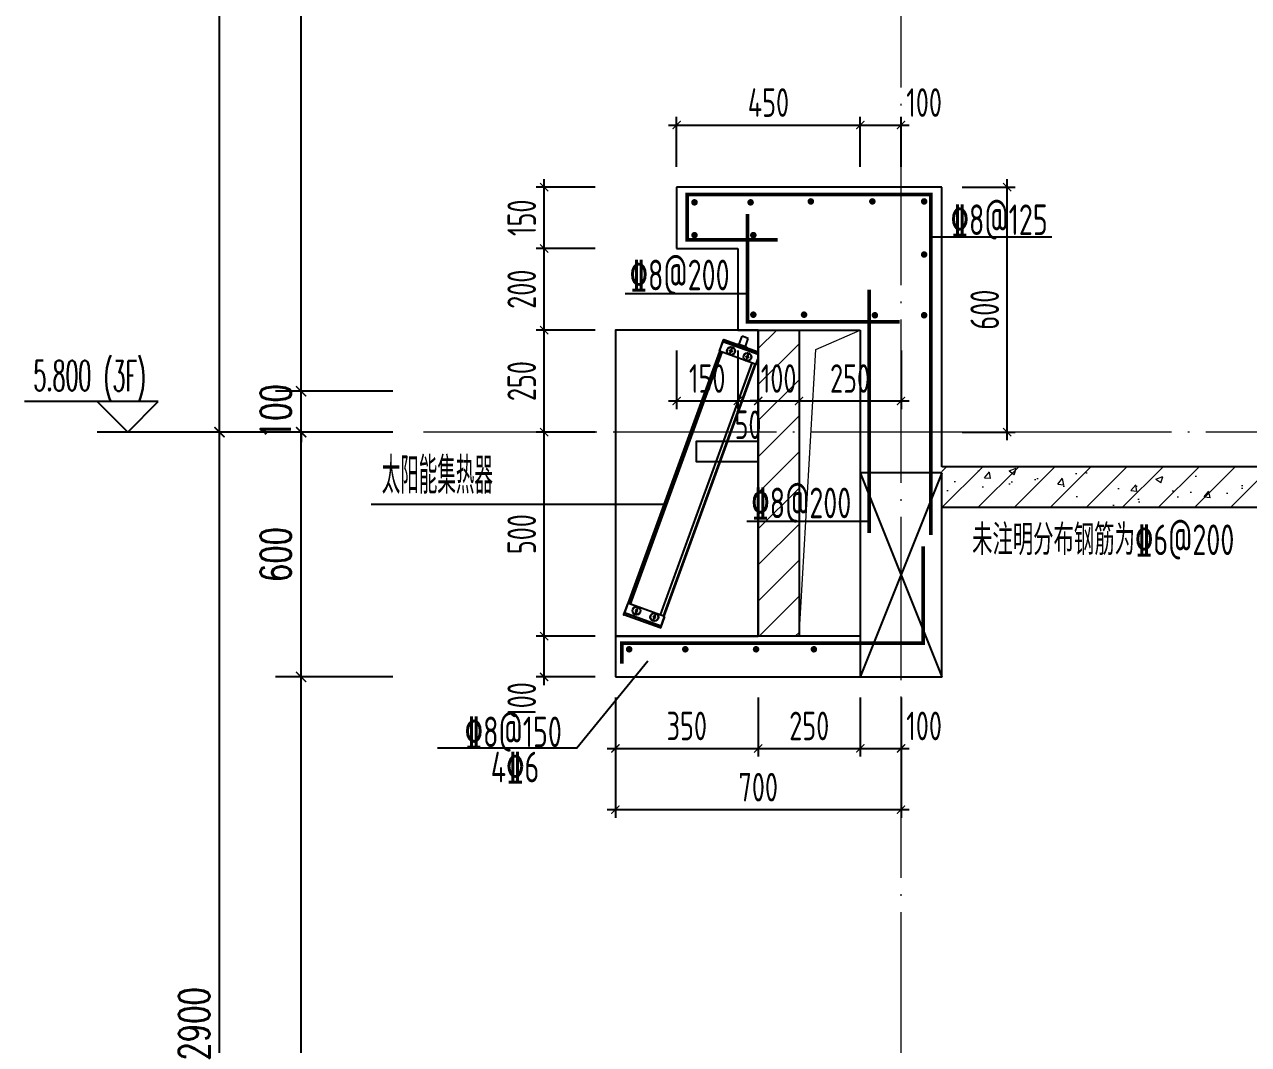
# Model space of a CAD drawing. Extents: x -668857 to 143095, y -247466 to 228182.
# Drawn here: x 22132 to 25131, y 156883 to 159382 of the extents above; entities that cross this region are included whole.
import ezdxf
from ezdxf.xclip import XClip

# ---------------------------------------------------------------- set-up
doc = ezdxf.new("R2010")
doc.units = 0
doc.header["$LTSCALE"] = 1000
doc.header["$XCLIPFRAME"] = 2
doc.linetypes.add('DOTE', pattern=[2.42, 2, -0.2, 0.02, -0.2])
doc.layers.get('0').update_dxf_attribs({"linetype": 'CONTINUOUS'})
doc.layers.get('DEFPOINTS').update_dxf_attribs({"linetype": 'CONTINUOUS'})
for name, color, linetype in [('DIM', 2, 'CONTINUOUS'), ('DIM_ELEV', 3, 'CONTINUOUS'), ('DIM_IDEN', 67, 'CONTINUOUS'), ('PUB_DIM', 3, 'CONTINUOUS'), ('PUB_TEXT', 2, 'CONTINUOUS'), ('REIN', 6, 'CONTINUOUS'), ('S-大样-砼线', 7, 'CONTINUOUS'), ('S-引出线', 40, 'CONTINUOUS'), ('TEXT', 2, 'CONTINUOUS'), ('WALL', 5, 'CONTINUOUS'), ('实线层', 7, 'CONTINUOUS'), ('立面-看线', 251, 'CONTINUOUS')]:
    doc.layers.add(name, color=color, linetype=linetype)
for name, color, linetype, lineweight in [('DOTE', 19, 'DOTE', 9), ('PUB_HATCH', 8, 'CONTINUOUS', 9), ('立面-洞口示意', 152, 'CONTINUOUS', 13)]:
    doc.layers.add(name, color=color, linetype=linetype, lineweight=lineweight)
doc.styles.add('_TCH_DIM', font='SIMPLEX.shx', dxfattribs={"width": 0.7, "bigfont": 'GBCBIG.shx'})
doc.styles.add('_TCH_DIM_T3', font='SIMPLEX', dxfattribs={"width": 0.705882, "bigfont": 'GBCBIG'})
doc.styles.add('DIM_FONT_T3', font='SIMPLEX', dxfattribs={"width": 0.705882, "bigfont": 'GBCBIG'})
doc.styles.add('TSSD_DIMENSION', font='Tssdeng.shx', dxfattribs={"width": 0.7, "bigfont": 'tssdchn.shx'})
doc.styles.add('TSSD_REIN', font='tssdeng.shx', dxfattribs={"width": 0.7, "height": 300, "bigfont": 'tssdchn.shx'})
doc.dimstyles.new('_TCH_ARCH&&25', dxfattribs={"dimtxt": 74.375, "dimasz": 25, "dimexe": 62.5, "dimexo": 75, "dimgap": 25, "dimtad": 1, "dimdec": 0, "dimzin": 0, "dimdsep": 46, "dimtxsty": '_TCH_DIM_T3', "dimblk": 'ARCHTICK', "dimcen": 0.09, "dimclrt": 7, "dimazin": 0, "dimtfac": 1, "dimtdec": 0, "dimtix": 1, "dimtmove": 2, "dimatfit": 3, "dimldrblk": 'ARCHTICK', "dimfxl": 0, "dimtolj": 1, "dimtzin": 0, "dimarcsym": 0})
doc.dimstyles.new('TSSD_20_20', dxfattribs={"dimtxt": 60, "dimasz": 20, "dimexe": 20, "dimexo": 50, "dimgap": 20, "dimtad": 1, "dimdec": 0, "dimzin": 0, "dimdsep": 46, "dimtxsty": 'TSSD_DIMENSION', "dimblk": 'ARCHTICK', "dimblk1": 'ARCHTICK', "dimblk2": 'ARCHTICK', "dimcen": 0, "dimdle": 20, "dimclrt": 7, "dimadec": 0, "dimazin": 0, "dimtfac": 1, "dimtdec": 0, "dimtix": 1, "dimtmove": 2, "dimatfit": 3, "dimfxl": 0, "dimtolj": 1, "dimtzin": 0, "dimarcsym": 0})

# ---------------------------------------------------------------- blocks, each defined once
blk = doc.blocks.new('A$C01192DFB')
at = {"layer": '实线层', "color": 5}
for p, q in [((-245.2, 221), (-235.1, 248.7)), ((-244.8, 220.8), (-234.5, 249)), ((-146.5, 211.5), (-236.8, 244.3)), ((-146.9, 212), (-236.2, 244.4)), ((-235.1, 248.7), (-234.7, 248.5)), ((-145.3, 216.4), (-234.6, 248.9)), ((-145.2, 216.5), (-234.5, 249)), ((-196.4, 238.3), (-189.3, 257.6)), ((-174.3, 252.1), (-189.3, 257.6)), ((-181.3, 232.8), (-174.3, 252.1)), ((-468.5, -396.9), (-243.8, 220.5)), ((-243.5, 220.4), (-468.2, -397)), ((-467.7, -397.2), (-243, 220.2)), ((-240, 219.1), (-464.7, -398.3)), ((-239.5, 218.9), (-464.2, -398.5)), ((-155, 188.2), (-245.2, 221)), ((-219.7, 220.8), (-218.7, 223.5)), ((-217.8, 218.6), (-219.7, 220.8)), ((-219.4, 214.4), (-214.3, 228.2)), ((-218.7, 223.5), (-215.9, 224)), ((-215, 219.1), (-217.8, 218.6)), ((-215.9, 224), (-214, 221.8)), ((-214, 221.8), (-215, 219.1)), ((-196.4, 238.3), (-203, 237.5)), ((-176.7, 228), (-203, 237.5)), ((-196.4, 238.3), (-181.3, 232.8)), ((-181.3, 232.8), (-176.7, 228)), ((-179, 199.7), (-174, 213.5)), ((-155.5, 188.3), (-145.2, 216.5)), ((-155, 188.2), (-144.9, 215.9)), ((-144.9, 215.9), (-145.4, 216)), ((-166, 192.2), (-390.7, -425.2)), ((-165.7, 192), (-390.4, -425.3)), ((-381.9, -428.4), (-157.2, 189)), ((-156.8, 188.8), (-381.5, -428.6)), ((-381.1, -428.7), (-156.4, 188.7)), ((-179.3, 206.1), (-178.4, 208.8)), ((-177.5, 203.9), (-179.3, 206.1)), ((-178.4, 208.8), (-175.5, 209.3)), ((-174.6, 204.4), (-177.5, 203.9)), ((-175.5, 209.3), (-173.7, 207.1)), ((-173.7, 207.1), (-174.6, 204.4)), ((-469.9, -396.4), (-480, -424.1)), ((-469.5, -396.6), (-479.7, -424.8)), ((-388.2, -452.5), (-478.4, -419.7)), ((-379.7, -429.2), (-469.9, -396.4)), ((-379.7, -429.2), (-468, -397.1)), ((-450.2, -412.7), (-451.2, -415.4)), ((-451.2, -415.4), (-449.4, -417.6)), ((-445.9, -408), (-450.9, -421.8)), ((-447.4, -412.2), (-450.2, -412.7)), ((-449.4, -417.6), (-446.5, -417.1)), ((-445.5, -414.4), (-447.4, -412.2)), ((-446.5, -417.1), (-445.5, -414.4)), ((-480, -424.1), (-479.6, -424.3)), ((-390.4, -457.1), (-479.7, -424.6)), ((-390.5, -457.2), (-479.7, -424.8)), ((-388.8, -452.7), (-478.1, -420.2)), ((-406.6, -428.6), (-407.6, -431.3)), ((-407.6, -431.3), (-405.7, -433.5)), ((-402.2, -423.9), (-407.2, -437.7)), ((-403.7, -428.1), (-406.6, -428.6)), ((-405.7, -433.5), (-402.9, -433)), ((-401.9, -430.3), (-403.7, -428.1)), ((-402.9, -433), (-401.9, -430.3)), ((-380.2, -429.1), (-390.5, -457.2)), ((-379.7, -429.2), (-389.8, -456.9)), ((-389.8, -456.9), (-390.3, -456.8))]:
    blk.add_line(p, q, dxfattribs=at)
for points in [[(-236.8, 244.3), (-236.7, 244.4), (-236.5, 244.5), (-236.4, 244.5), (-236.2, 244.4)], [(-146.5, 211.5), (-146.5, 211.6), (-146.6, 211.7), (-146.7, 211.9), (-146.9, 212)], [(-478.4, -419.7), (-478.4, -419.8), (-478.4, -420), (-478.2, -420.1), (-478.1, -420.2)], [(-388.2, -452.5), (-388.3, -452.6), (-388.4, -452.7), (-388.6, -452.7), (-388.8, -452.7)]]:
    blk.add_lwpolyline(points, dxfattribs=at)
blk.add_lwpolyline([(0, 0), (-302.4, 0), (-302.4, -49.7), (0, -49.7)], close=True, dxfattribs=at)
for centre, radius in [((-216.8, 221.3), 10), ((-216.8, 221.3), 9.5), ((-176.5, 206.6), 10), ((-176.5, 206.6), 9.5), ((-448.4, -414.9), 10), ((-448.4, -414.9), 9.5), ((-404.7, -430.8), 10), ((-404.7, -430.8), 9.5)]:
    blk.add_circle(centre, radius, dxfattribs=at)
for centre, start, end in [((-234.7, 248.5), 70, 160), ((-145.4, 216), 340, 70), ((-479.6, -424.3), 160, 250), ((-390.3, -456.8), 250, 340)]:
    blk.add_arc(centre, 0.5, start, end, dxfattribs=at)
blk = doc.blocks.new('_ArchTick')
at = {"color": 0, "linetype": 'ByBlock', "const_width": 0.15}
blk.add_lwpolyline([(-0.5, -0.5), (0.5, 0.5)], dxfattribs=at)
blk = doc.blocks.new('*D2893')
at = {"layer": 'DEFPOINTS', "color": 0}
for p in [(24179.8, 159135.6), (23729.8, 158983.3), (24179.8, 158983.3)]:
    blk.add_point(p, dxfattribs=at)
at = {"layer": 'DIM', "color": 0, "lineweight": -2}
for p, q in [((23709.8, 159135.6), (24199.8, 159135.6)), ((23729.8, 159033.3), (23729.8, 159155.6)), ((24179.8, 159033.3), (24179.8, 159155.6))]:
    blk.add_line(p, q, dxfattribs=at)
at = {"layer": 'DIM', "color": 0, "lineweight": -2, "xscale": 20, "yscale": 20, "zscale": 20, "rotation": 180}
blk.add_blockref('_ArchTick', (23729.8, 159135.6), dxfattribs=at)
at = {"layer": 'DIM', "color": 0, "lineweight": -2, "xscale": 20, "yscale": 20, "zscale": 20}
blk.add_blockref('_ArchTick', (24179.8, 159135.6), dxfattribs=at)
at = {"layer": 'DIM', "color": 7, "insert": (23954.8, 159190.6), "char_height": 70, "attachment_point": 5, "style": 'TSSD_DIMENSION'}
blk.add_mtext('\\A1;450', dxfattribs=at)
blk = doc.blocks.new('*D2894')
at = {"layer": 'DEFPOINTS', "color": 0}
for p in [(24279.8, 159135.6), (24179.8, 158983.3), (24279.8, 158983.3)]:
    blk.add_point(p, dxfattribs=at)
at = {"layer": 'DIM', "color": 0, "lineweight": -2}
for p, q in [((24159.8, 159135.6), (24299.8, 159135.6)), ((24179.8, 159033.3), (24179.8, 159155.6)), ((24279.8, 159033.3), (24279.8, 159155.6))]:
    blk.add_line(p, q, dxfattribs=at)
at = {"layer": 'DIM', "color": 0, "lineweight": -2, "xscale": 20, "yscale": 20, "zscale": 20, "rotation": 180}
blk.add_blockref('_ArchTick', (24179.8, 159135.6), dxfattribs=at)
at = {"layer": 'DIM', "color": 0, "lineweight": -2, "xscale": 20, "yscale": 20, "zscale": 20}
blk.add_blockref('_ArchTick', (24279.8, 159135.6), dxfattribs=at)
at = {"layer": 'DIM', "color": 7, "insert": (24336.3, 159190.6), "char_height": 70, "attachment_point": 5, "style": 'TSSD_DIMENSION'}
blk.add_mtext('\\A1;100', dxfattribs=at)
blk = doc.blocks.new('*D2895')
at = {"layer": 'DEFPOINTS', "color": 0}
for p in [(23729.8, 158633.2), (23879.8, 158633.2), (23879.8, 158459.5)]:
    blk.add_point(p, dxfattribs=at)
at = {"layer": 'DIM', "color": 0, "lineweight": -2}
for p, q in [((23729.8, 158583.2), (23729.8, 158439.5)), ((23879.8, 158583.2), (23879.8, 158439.5)), ((23709.8, 158459.5), (23899.8, 158459.5))]:
    blk.add_line(p, q, dxfattribs=at)
at = {"layer": 'DIM', "color": 0, "lineweight": -2, "xscale": 20, "yscale": 20, "zscale": 20, "rotation": 180}
blk.add_blockref('_ArchTick', (23729.8, 158459.5), dxfattribs=at)
at = {"layer": 'DIM', "color": 0, "lineweight": -2, "xscale": 20, "yscale": 20, "zscale": 20}
blk.add_blockref('_ArchTick', (23879.8, 158459.5), dxfattribs=at)
at = {"layer": 'DIM', "color": 7, "insert": (23804.8, 158514.5), "char_height": 70, "attachment_point": 5, "style": 'TSSD_DIMENSION'}
blk.add_mtext('\\A1;150', dxfattribs=at)
blk = doc.blocks.new('*D2896')
at = {"layer": 'DEFPOINTS', "color": 0}
for p in [(23879.8, 158633.2), (23929.8, 158633.2), (23929.8, 158459.5)]:
    blk.add_point(p, dxfattribs=at)
at = {"layer": 'DIM', "color": 0, "lineweight": -2}
for p, q in [((23879.8, 158583.2), (23879.8, 158439.5)), ((23929.8, 158583.2), (23929.8, 158439.5)), ((23859.8, 158459.5), (23949.8, 158459.5))]:
    blk.add_line(p, q, dxfattribs=at)
at = {"layer": 'DIM', "color": 0, "lineweight": -2, "xscale": 20, "yscale": 20, "zscale": 20, "rotation": 180}
blk.add_blockref('_ArchTick', (23879.8, 158459.5), dxfattribs=at)
at = {"layer": 'DIM', "color": 0, "lineweight": -2, "xscale": 20, "yscale": 20, "zscale": 20}
blk.add_blockref('_ArchTick', (23929.8, 158459.5), dxfattribs=at)
at = {"layer": 'DIM', "color": 7, "insert": (23904.8, 158401.2), "char_height": 70, "attachment_point": 5, "style": 'TSSD_DIMENSION'}
blk.add_mtext('\\A1;50', dxfattribs=at)
blk = doc.blocks.new('*D2897')
at = {"layer": 'DEFPOINTS', "color": 0}
for p in [(23929.8, 158633.2), (24029.8, 158633.2), (24029.8, 158459.5)]:
    blk.add_point(p, dxfattribs=at)
at = {"layer": 'DIM', "color": 0, "lineweight": -2}
for p, q in [((23929.8, 158583.2), (23929.8, 158439.5)), ((24029.8, 158583.2), (24029.8, 158439.5)), ((23929.8, 158459.5), (23909.8, 158459.5)), ((23929.8, 158459.5), (24029.8, 158459.5)), ((24029.8, 158459.5), (24049.8, 158459.5))]:
    blk.add_line(p, q, dxfattribs=at)
at = {"layer": 'DIM', "color": 0, "lineweight": -2, "xscale": 20, "yscale": 20, "zscale": 20}
blk.add_blockref('_ArchTick', (23929.8, 158459.5), dxfattribs=at)
at = {"layer": 'DIM', "color": 0, "lineweight": -2, "xscale": 20, "yscale": 20, "zscale": 20, "rotation": 180}
blk.add_blockref('_ArchTick', (24029.8, 158459.5), dxfattribs=at)
at = {"layer": 'DIM', "color": 7, "insert": (23979.8, 158514.5), "char_height": 70, "attachment_point": 5, "style": 'TSSD_DIMENSION'}
blk.add_mtext('\\A1;100', dxfattribs=at)
blk = doc.blocks.new('*D2898')
at = {"layer": 'DEFPOINTS', "color": 0}
for p in [(24029.8, 158633.2), (24279.8, 158633.2), (24279.8, 158459.5)]:
    blk.add_point(p, dxfattribs=at)
at = {"layer": 'DIM', "color": 0, "lineweight": -2}
for p, q in [((24029.8, 158583.2), (24029.8, 158439.5)), ((24279.8, 158583.2), (24279.8, 158439.5)), ((24009.8, 158459.5), (24299.8, 158459.5))]:
    blk.add_line(p, q, dxfattribs=at)
at = {"layer": 'DIM', "color": 0, "lineweight": -2, "xscale": 20, "yscale": 20, "zscale": 20, "rotation": 180}
blk.add_blockref('_ArchTick', (24029.8, 158459.5), dxfattribs=at)
at = {"layer": 'DIM', "color": 0, "lineweight": -2, "xscale": 20, "yscale": 20, "zscale": 20}
blk.add_blockref('_ArchTick', (24279.8, 158459.5), dxfattribs=at)
at = {"layer": 'DIM', "color": 7, "insert": (24154.8, 158514.5), "char_height": 70, "attachment_point": 5, "style": 'TSSD_DIMENSION'}
blk.add_mtext('\\A1;250', dxfattribs=at)
blk = doc.blocks.new('*D2911')
at = {"layer": 'DEFPOINTS', "color": 0}
for p in [(23579.8, 157783.2), (24279.9, 157783.2), (24279.9, 157458.2)]:
    blk.add_point(p, dxfattribs=at)
at = {"layer": 'DIM', "color": 0, "lineweight": -2}
for p, q in [((23579.8, 157733.2), (23579.8, 157438.2)), ((24279.9, 157733.2), (24279.9, 157438.2)), ((23559.8, 157458.2), (24299.9, 157458.2))]:
    blk.add_line(p, q, dxfattribs=at)
at = {"layer": 'DIM', "color": 0, "lineweight": -2, "xscale": 20, "yscale": 20, "zscale": 20, "rotation": 180}
blk.add_blockref('_ArchTick', (23579.8, 157458.2), dxfattribs=at)
at = {"layer": 'DIM', "color": 0, "lineweight": -2, "xscale": 20, "yscale": 20, "zscale": 20}
blk.add_blockref('_ArchTick', (24279.9, 157458.2), dxfattribs=at)
at = {"layer": 'DIM', "color": 7, "insert": (23929.8, 157513.2), "char_height": 70, "attachment_point": 5, "style": 'TSSD_DIMENSION'}
blk.add_mtext('\\A1;700', dxfattribs=at)
blk = doc.blocks.new('*D2912')
at = {"layer": 'DEFPOINTS', "color": 0}
for p in [(23579.8, 157783.2), (23929.8, 157783.2), (23929.8, 157608.2)]:
    blk.add_point(p, dxfattribs=at)
at = {"layer": 'DIM', "color": 0, "lineweight": -2}
for p, q in [((23579.8, 157733.2), (23579.8, 157588.2)), ((23929.8, 157733.2), (23929.8, 157588.2)), ((23559.8, 157608.2), (23949.8, 157608.2))]:
    blk.add_line(p, q, dxfattribs=at)
at = {"layer": 'DIM', "color": 0, "lineweight": -2, "xscale": 20, "yscale": 20, "zscale": 20, "rotation": 180}
blk.add_blockref('_ArchTick', (23579.8, 157608.2), dxfattribs=at)
at = {"layer": 'DIM', "color": 0, "lineweight": -2, "xscale": 20, "yscale": 20, "zscale": 20}
blk.add_blockref('_ArchTick', (23929.8, 157608.2), dxfattribs=at)
at = {"layer": 'DIM', "color": 7, "insert": (23754.8, 157663.2), "char_height": 70, "attachment_point": 5, "style": 'TSSD_DIMENSION'}
blk.add_mtext('\\A1;350', dxfattribs=at)
blk = doc.blocks.new('*D2913')
at = {"layer": 'DEFPOINTS', "color": 0}
for p in [(23929.8, 157783.2), (24179.9, 157783.2), (24179.9, 157608.2)]:
    blk.add_point(p, dxfattribs=at)
at = {"layer": 'DIM', "color": 0, "lineweight": -2}
for p, q in [((23929.8, 157733.2), (23929.8, 157588.2)), ((24179.9, 157733.2), (24179.9, 157588.2)), ((23909.8, 157608.2), (24199.9, 157608.2))]:
    blk.add_line(p, q, dxfattribs=at)
at = {"layer": 'DIM', "color": 0, "lineweight": -2, "xscale": 20, "yscale": 20, "zscale": 20, "rotation": 180}
blk.add_blockref('_ArchTick', (23929.8, 157608.2), dxfattribs=at)
at = {"layer": 'DIM', "color": 0, "lineweight": -2, "xscale": 20, "yscale": 20, "zscale": 20}
blk.add_blockref('_ArchTick', (24179.9, 157608.2), dxfattribs=at)
at = {"layer": 'DIM', "color": 7, "insert": (24054.8, 157663.2), "char_height": 70, "attachment_point": 5, "style": 'TSSD_DIMENSION'}
blk.add_mtext('\\A1;250', dxfattribs=at)
blk = doc.blocks.new('*D2914')
at = {"layer": 'DEFPOINTS', "color": 0}
for p in [(24179.9, 157783.2), (24279.9, 157783.2), (24279.9, 157608.2)]:
    blk.add_point(p, dxfattribs=at)
at = {"layer": 'DIM', "color": 0, "lineweight": -2}
for p, q in [((24179.9, 157733.2), (24179.9, 157588.2)), ((24279.9, 157733.2), (24279.9, 157588.2)), ((24159.9, 157608.2), (24299.9, 157608.2))]:
    blk.add_line(p, q, dxfattribs=at)
at = {"layer": 'DIM', "color": 0, "lineweight": -2, "xscale": 20, "yscale": 20, "zscale": 20, "rotation": 180}
blk.add_blockref('_ArchTick', (24179.9, 157608.2), dxfattribs=at)
at = {"layer": 'DIM', "color": 0, "lineweight": -2, "xscale": 20, "yscale": 20, "zscale": 20}
blk.add_blockref('_ArchTick', (24279.9, 157608.2), dxfattribs=at)
at = {"layer": 'DIM', "color": 7, "insert": (24336.3, 157663.2), "char_height": 70, "attachment_point": 5, "style": 'TSSD_DIMENSION'}
blk.add_mtext('\\A1;100', dxfattribs=at)
blk = doc.blocks.new('*D2917')
at = {"layer": 'DEFPOINTS', "color": 0}
for p in [(24379.8, 158983.3), (24539.8, 158983.3), (24379.8, 158383.2)]:
    blk.add_point(p, dxfattribs=at)
at = {"layer": 'DIM', "color": 0, "lineweight": -2}
for p, q in [((24539.8, 158363.2), (24539.8, 159003.3)), ((24429.8, 158983.3), (24559.8, 158983.3)), ((24429.8, 158383.2), (24559.8, 158383.2))]:
    blk.add_line(p, q, dxfattribs=at)
at = {"layer": 'DIM', "color": 0, "lineweight": -2, "xscale": 20, "yscale": 20, "zscale": 20}
for p, rotation in [((24539.8, 158983.3), 90), ((24539.8, 158383.2), 270)]:
    blk.add_blockref('_ArchTick', p, dxfattribs=dict(at, rotation=rotation))
at = {"layer": 'DIM', "color": 7, "insert": (24484.8, 158683.2), "char_height": 70, "attachment_point": 5, "rotation": 90, "style": 'TSSD_DIMENSION'}
blk.add_mtext('\\A1;600', dxfattribs=at)
blk = doc.blocks.new('*D2918')
at = {"layer": 'DEFPOINTS', "color": 0}
for p in [(23405.2, 158983.3), (23579.8, 158983.3), (23579.8, 158833.3)]:
    blk.add_point(p, dxfattribs=at)
at = {"layer": 'DIM', "color": 0, "lineweight": -2}
for p, q in [((23405.2, 158813.3), (23405.2, 159003.3)), ((23529.8, 158983.3), (23385.2, 158983.3)), ((23529.8, 158833.3), (23385.2, 158833.3))]:
    blk.add_line(p, q, dxfattribs=at)
at = {"layer": 'DIM', "color": 0, "lineweight": -2, "xscale": 20, "yscale": 20, "zscale": 20}
for p, rotation in [((23405.2, 158983.3), 90), ((23405.2, 158833.3), 270)]:
    blk.add_blockref('_ArchTick', p, dxfattribs=dict(at, rotation=rotation))
at = {"layer": 'DIM', "color": 7, "insert": (23350.2, 158908.3), "char_height": 70, "attachment_point": 5, "rotation": 90, "style": 'TSSD_DIMENSION'}
blk.add_mtext('\\A1;150', dxfattribs=at)
blk = doc.blocks.new('*D2919')
at = {"layer": 'DEFPOINTS', "color": 0}
for p in [(23405.2, 158833.3), (23579.8, 158833.3), (23579.8, 158633.3)]:
    blk.add_point(p, dxfattribs=at)
at = {"layer": 'DIM', "color": 0, "lineweight": -2}
for p, q in [((23405.2, 158613.3), (23405.2, 158853.3)), ((23529.8, 158833.3), (23385.2, 158833.3)), ((23529.8, 158633.3), (23385.2, 158633.3))]:
    blk.add_line(p, q, dxfattribs=at)
at = {"layer": 'DIM', "color": 0, "lineweight": -2, "xscale": 20, "yscale": 20, "zscale": 20}
for p, rotation in [((23405.2, 158833.3), 90), ((23405.2, 158633.3), 270)]:
    blk.add_blockref('_ArchTick', p, dxfattribs=dict(at, rotation=rotation))
at = {"layer": 'DIM', "color": 7, "insert": (23350.2, 158733.3), "char_height": 70, "attachment_point": 5, "rotation": 90, "style": 'TSSD_DIMENSION'}
blk.add_mtext('\\A1;200', dxfattribs=at)
blk = doc.blocks.new('*D2920')
at = {"layer": 'DEFPOINTS', "color": 0}
for p in [(23405.2, 158633.3), (23579.8, 158633.3), (23579.8, 158383.2)]:
    blk.add_point(p, dxfattribs=at)
at = {"layer": 'DIM', "color": 0, "lineweight": -2}
for p, q in [((23529.8, 158633.3), (23385.2, 158633.3)), ((23405.2, 158363.2), (23405.2, 158653.3)), ((23529.8, 158383.2), (23385.2, 158383.2))]:
    blk.add_line(p, q, dxfattribs=at)
at = {"layer": 'DIM', "color": 0, "lineweight": -2, "xscale": 20, "yscale": 20, "zscale": 20}
for p, rotation in [((23405.2, 158633.3), 90), ((23405.2, 158383.2), 270)]:
    blk.add_blockref('_ArchTick', p, dxfattribs=dict(at, rotation=rotation))
at = {"layer": 'DIM', "color": 7, "insert": (23350.2, 158508.2), "char_height": 70, "attachment_point": 5, "rotation": 90, "style": 'TSSD_DIMENSION'}
blk.add_mtext('\\A1;250', dxfattribs=at)
blk = doc.blocks.new('*D2921')
at = {"layer": 'DEFPOINTS', "color": 0}
for p in [(23405.2, 158383.2), (23579.8, 158383.2), (23579.8, 157883.2)]:
    blk.add_point(p, dxfattribs=at)
at = {"layer": 'DIM', "color": 0, "lineweight": -2}
for p, q in [((23405.2, 157863.2), (23405.2, 158403.2)), ((23529.8, 158383.2), (23385.2, 158383.2)), ((23529.8, 157883.2), (23385.2, 157883.2))]:
    blk.add_line(p, q, dxfattribs=at)
at = {"layer": 'DIM', "color": 0, "lineweight": -2, "xscale": 20, "yscale": 20, "zscale": 20}
for p, rotation in [((23405.2, 158383.2), 90), ((23405.2, 157883.2), 270)]:
    blk.add_blockref('_ArchTick', p, dxfattribs=dict(at, rotation=rotation))
at = {"layer": 'DIM', "color": 7, "insert": (23350.2, 158133.2), "char_height": 70, "attachment_point": 5, "rotation": 90, "style": 'TSSD_DIMENSION'}
blk.add_mtext('\\A1;500', dxfattribs=at)
blk = doc.blocks.new('*D2922')
at = {"layer": 'DEFPOINTS', "color": 0}
for p in [(23405.2, 157883.2), (23579.8, 157883.2), (23579.8, 157783.2)]:
    blk.add_point(p, dxfattribs=at)
at = {"layer": 'DIM', "color": 0, "lineweight": -2}
for p, q in [((23529.8, 157883.2), (23385.2, 157883.2)), ((23405.2, 157763.2), (23405.2, 157903.2)), ((23529.8, 157783.2), (23385.2, 157783.2))]:
    blk.add_line(p, q, dxfattribs=at)
at = {"layer": 'DIM', "color": 0, "lineweight": -2, "xscale": 20, "yscale": 20, "zscale": 20}
for p, rotation in [((23405.2, 157883.2), 90), ((23405.2, 157783.2), 270)]:
    blk.add_blockref('_ArchTick', p, dxfattribs=dict(at, rotation=rotation))
at = {"layer": 'DIM', "color": 7, "insert": (23350.2, 157726.8), "char_height": 70, "attachment_point": 5, "rotation": 90, "style": 'TSSD_DIMENSION'}
blk.add_mtext('\\A1;100', dxfattribs=at)
blk = doc.blocks.new('*D2949')
at = {"layer": 'DEFPOINTS', "color": 0}
for p in [(22809.6, 157783.2), (23109.6, 157783.2), (23109.6, 155583.2)]:
    blk.add_point(p, dxfattribs=at)
at = {"layer": 'PUB_DIM', "color": 0, "lineweight": -2}
for p, q in [((23034.6, 157783.2), (22747.1, 157783.2)), ((22809.6, 155583.2), (22809.6, 157783.2)), ((23034.6, 155583.2), (22747.1, 155583.2))]:
    blk.add_line(p, q, dxfattribs=at)
at = {"layer": 'PUB_DIM', "color": 0, "lineweight": -2, "xscale": 25, "yscale": 25, "zscale": 25}
for p, rotation in [((22809.6, 157783.2), 90), ((22809.6, 155583.2), 270)]:
    blk.add_blockref('_ArchTick', p, dxfattribs=dict(at, rotation=rotation))
at = {"layer": 'PUB_DIM', "color": 7, "insert": (22747.5, 156683.2), "char_height": 74.38, "attachment_point": 5, "rotation": 90, "style": '_TCH_DIM_T3'}
blk.add_mtext('\\A1;2200', dxfattribs=at)
blk = doc.blocks.new('*D2950')
at = {"layer": 'DEFPOINTS', "color": 0}
for p in [(22809.6, 158383.2), (23109.6, 158383.2), (23109.6, 157783.2)]:
    blk.add_point(p, dxfattribs=at)
at = {"layer": 'PUB_DIM', "color": 0, "lineweight": -2}
for p, q in [((23034.6, 158383.2), (22747.1, 158383.2)), ((22809.6, 157783.2), (22809.6, 158383.2)), ((23034.6, 157783.2), (22747.1, 157783.2))]:
    blk.add_line(p, q, dxfattribs=at)
at = {"layer": 'PUB_DIM', "color": 0, "lineweight": -2, "xscale": 25, "yscale": 25, "zscale": 25}
for p, rotation in [((22809.6, 158383.2), 90), ((22809.6, 157783.2), 270)]:
    blk.add_blockref('_ArchTick', p, dxfattribs=dict(at, rotation=rotation))
at = {"layer": 'PUB_DIM', "color": 7, "insert": (22747.5, 158083.2), "char_height": 74.38, "attachment_point": 5, "rotation": 90, "style": '_TCH_DIM_T3'}
blk.add_mtext('\\A1;600', dxfattribs=at)
blk = doc.blocks.new('*D2951')
at = {"layer": 'DEFPOINTS', "color": 0}
for p in [(22809.6, 158483.2), (23109.6, 158483.2), (23109.6, 158383.2)]:
    blk.add_point(p, dxfattribs=at)
at = {"layer": 'PUB_DIM', "color": 0, "lineweight": -2}
for p, q in [((22809.6, 158483.2), (22809.6, 158508.2)), ((23034.6, 158483.2), (22747.1, 158483.2)), ((22809.6, 158383.2), (22809.6, 158483.2)), ((23034.6, 158383.2), (22747.1, 158383.2)), ((22809.6, 158383.2), (22809.6, 158358.2))]:
    blk.add_line(p, q, dxfattribs=at)
at = {"layer": 'PUB_DIM', "color": 0, "lineweight": -2, "xscale": 25, "yscale": 25, "zscale": 25}
for p, rotation in [((22809.6, 158483.2), 270), ((22809.6, 158383.2), 90)]:
    blk.add_blockref('_ArchTick', p, dxfattribs=dict(at, rotation=rotation))
at = {"layer": 'PUB_DIM', "color": 7, "insert": (22747.5, 158433.2), "char_height": 74.38, "attachment_point": 5, "rotation": 90, "style": '_TCH_DIM_T3'}
blk.add_mtext('\\A1;100', dxfattribs=at)
blk = doc.blocks.new('*D2952')
at = {"layer": 'DEFPOINTS', "color": 0}
for p in [(22809.6, 160683.2), (23109.6, 160683.2), (23109.6, 158483.2)]:
    blk.add_point(p, dxfattribs=at)
at = {"layer": 'PUB_DIM', "color": 0, "lineweight": -2}
for p, q in [((23034.6, 160683.2), (22747.1, 160683.2)), ((22809.6, 158483.2), (22809.6, 160683.2)), ((23034.6, 158483.2), (22747.1, 158483.2))]:
    blk.add_line(p, q, dxfattribs=at)
at = {"layer": 'PUB_DIM', "color": 0, "lineweight": -2, "xscale": 25, "yscale": 25, "zscale": 25}
for p, rotation in [((22809.6, 160683.2), 90), ((22809.6, 158483.2), 270)]:
    blk.add_blockref('_ArchTick', p, dxfattribs=dict(at, rotation=rotation))
at = {"layer": 'PUB_DIM', "color": 7, "insert": (22747.5, 159583.2), "char_height": 74.38, "attachment_point": 5, "rotation": 90, "style": '_TCH_DIM_T3'}
blk.add_mtext('\\A1;2200', dxfattribs=at)
blk = doc.blocks.new('*D2966')
at = {"layer": 'DEFPOINTS', "color": 0}
for p in [(22609.6, 158383.2), (23109.6, 158383.2), (23109.6, 155483.2)]:
    blk.add_point(p, dxfattribs=at)
at = {"layer": 'PUB_DIM', "color": 0, "lineweight": -2}
for p, q in [((23034.6, 158383.2), (22547.1, 158383.2)), ((22609.6, 155483.2), (22609.6, 158383.2)), ((23034.6, 155483.2), (22547.1, 155483.2))]:
    blk.add_line(p, q, dxfattribs=at)
at = {"layer": 'PUB_DIM', "color": 0, "lineweight": -2, "xscale": 25, "yscale": 25, "zscale": 25}
for p, rotation in [((22609.6, 158383.2), 90), ((22609.6, 155483.2), 270)]:
    blk.add_blockref('_ArchTick', p, dxfattribs=dict(at, rotation=rotation))
at = {"layer": 'PUB_DIM', "color": 7, "insert": (22547.5, 156933.2), "char_height": 74.38, "attachment_point": 5, "rotation": 90, "style": '_TCH_DIM_T3'}
blk.add_mtext('\\A1;2900', dxfattribs=at)
blk = doc.blocks.new('*D2967')
at = {"layer": 'DEFPOINTS', "color": 0}
for p in [(22609.6, 161283.2), (23109.6, 161283.2), (23109.6, 158383.2)]:
    blk.add_point(p, dxfattribs=at)
at = {"layer": 'PUB_DIM', "color": 0, "lineweight": -2}
for p, q in [((23034.6, 161283.2), (22547.1, 161283.2)), ((22609.6, 158383.2), (22609.6, 161283.2)), ((23034.6, 158383.2), (22547.1, 158383.2))]:
    blk.add_line(p, q, dxfattribs=at)
at = {"layer": 'PUB_DIM', "color": 0, "lineweight": -2, "xscale": 25, "yscale": 25, "zscale": 25}
for p, rotation in [((22609.6, 161283.2), 90), ((22609.6, 158383.2), 270)]:
    blk.add_blockref('_ArchTick', p, dxfattribs=dict(at, rotation=rotation))
at = {"layer": 'PUB_DIM', "color": 7, "insert": (22547.5, 159833.2), "char_height": 74.38, "attachment_point": 5, "rotation": 90, "style": '_TCH_DIM_T3'}
blk.add_mtext('\\A1;2900', dxfattribs=at)
blk = doc.blocks.new('20210809.02271152')
at = {"layer": 'REIN', "const_width": 9}
for points in [[(87988.1, 67904.5), (87766, 67904.5), (87766, 68015.8), (88363.7, 68015.8), (88363.7, 67180.8)], [(87914.3, 67967.4), (87914.3, 67703.8), (88286.6, 67703.8)], [(88212.6, 67186.4), (88212.6, 67782.3)], [(87606.1, 66865.9), (87606.1, 66916.3), (88344.3, 66916.3), (88344.3, 67153.2)]]:
    blk.add_lwpolyline(points, dxfattribs=at)
at = {"layer": 'REIN', "const_width": 8}
for points in [[(87780.2, 67996.2, 1), (87788.2, 67996.2, 1)], [(87917.7, 67996.2, 1), (87925.7, 67996.2, 1)], [(88065.3, 67998.5, 1), (88073.3, 67998.5, 1)], [(88216.1, 67998.5, 1), (88224.1, 67998.5, 1)], [(88343, 67998.5, 1), (88351, 67998.5, 1)], [(87780.2, 67915.8, 1), (87788.2, 67915.8, 1)], [(87924.4, 67915.8, 1), (87932.4, 67915.8, 1)], [(88343, 67868.4, 1), (88351, 67868.4, 1)], [(87924.4, 67721, 1), (87932.4, 67721, 1)], [(88048.7, 67721, 1), (88056.7, 67721, 1)], [(88222.3, 67719.6, 1), (88230.3, 67719.6, 1)], [(88343, 67719.6, 1), (88351, 67719.6, 1)], [(87620.1, 66901.2, 1), (87628.1, 66901.2, 1)], [(87757.7, 66901.2, 1), (87765.7, 66901.2, 1)], [(87931.1, 66901.2, 1), (87939.1, 66901.2, 1)], [(88072.8, 66901.2, 1), (88080.8, 66901.2, 1)]]:
    blk.add_lwpolyline(points, format="xyb", close=True, dxfattribs=at)
at = {"layer": 'S-引出线'}
for p, q in [((88359.7, 67912), (88659.8, 67912)), ((87614.2, 67773.1), (87914.3, 67773.1)), ((87912.5, 67214.7), (88212.6, 67214.7))]:
    blk.add_line(p, q, dxfattribs=at)
blk.add_lwpolyline([(87669.8, 66872.1), (87496.1, 66658.7), (87154.5, 66658.7)], dxfattribs=at)
at = {"layer": 'TEXT', "style": 'TSSD_REIN', "width": 0.7}
for s, p in [('%%1328@125', (88411.8, 67916.1)), ('%%1328@200', (87625.2, 67780.7)), ('%%1328@200', (87923.4, 67222.3)), ('未注明分布钢筋为%%1326@200', (88464.6, 67132)), ('%%1328@150', (87221.1, 66661.3)), ('4%%1326', (87284.9, 66575.2))]:
    blk.add_text(s, height=75, rotation=0, dxfattribs=at).set_placement(p)
blk = doc.blocks.new('20210809.03232467')
at = {"layer": 'S-大样-砼线'}
for p, q in [((87154.5, 67080.9), (87354.5, 66580.9)), ((87354.5, 67080.9), (87154.5, 66580.9))]:
    blk.add_line(p, q, dxfattribs=at)
blk.add_lwpolyline([(87354.5, 67080.9), (87154.5, 67080.9), (87154.5, 66580.9), (87354.5, 66580.9)], close=True, dxfattribs=at)

msp = doc.modelspace()

# ---------------------------------------------------------------- hatches: boundary and pattern name
at = {"layer": 'PUB_HATCH'}
h = msp.add_hatch(dxfattribs=at)
h.set_pattern_fill('普通砖', color=256, scale=25, style=0)
h.set_pattern_definition([(45, (-956095.346, 321071.136), (-44.1941915, 44.1941915), [])])
h.paths.add_polyline_path([(23929.83, 158633.26), (23929.83, 157883.26), (24029.83, 157883.26), (24029.83, 158633.26)])
h = msp.add_hatch(dxfattribs=at)
h.set_pattern_fill('钢筋混凝土', color=256, scale=25, style=0)
h.set_pattern_definition([(45, (-956095.346, 321026.26), (-44.194174, 44.194174), []), (50, (-956095.35, 321026.26), (179.315046, -15.688034), [18.75, -206.25]), (355, (-956095.35, 321026.26), (-34.687833, 188.048033), [15, -165]), (100.4514, (-956080.4, 321024.95), (144.627345, 172.359886), [15.935047, -175.285528]), (46.1842, (-956095.35, 321076.26), (266.81026, -41.379754), [28.125, -309.375]), (96.6356, (-956073.1, 321072.8), (233.665676, 243.52947), [23.90257, -262.92825]), (351.1842, (-956095.35, 321076.26), (233.66549, 243.52965), [22.5, -247.5]), (21, (-956070.35, 321063.76), (149.226763, -100.654723), [18.75, -206.25]), (326, (-956070.35, 321063.76), (60.828833, 181.28751), [15, -165]), (71.4514, (-956057.91, 321055.37), (210.055657, 80.632624), [15.935047, -175.285528]), (37.5, (-956095.346, 321026.26), (3.039964, 83.2234635), [0, -163, 0, -167.5, 0, -165.625]), (7.5, (-956095.35, 321026.26), (65.767384, 98.602928), [0, -95.5, 0, -159.25, 0, -63.125]), (327.5, (-956151.096, 321026.26), (133.455609, -5.638718), [0, -62.5, 0, -195, 0, -258.75]), (317.5, (-956176.1, 321026.26), (145.796542, 25.026246), [0, -81.25, 0, -129.5, 0, -183.75])])
h.paths.add_polyline_path([(24379.83, 158298.23), (24379.83, 158198.23), (26878.36, 158198.23), (26878.36, 158298.23)])

# ---------------------------------------------------------------- linework, layer by layer
at = {"layer": 'DIM_ELEV', "color": 1}
for p, q in [((22459.64, 158458.23), (22131.64, 158458.23)), ((22384.64, 158383.23), (22309.64, 158458.23)), ((22384.64, 158383.23), (22459.64, 158458.23)), ((22809.64, 158383.23), (22309.64, 158383.23))]:
    msp.add_line(p, q, dxfattribs=at)
at = {"layer": 'DIM_IDEN'}
for p, q in [((23518.36, 158205.72), (22980.92, 158205.72)), ((23699.44, 158205.72), (23518.36, 158205.72))]:
    msp.add_line(p, q, dxfattribs=at)
at = {"layer": 'DOTE', "color": 1, "linetype": 'DOTE', "ltscale": 0.2}
for p, q in [((24279.83, 151483.22), (24279.83, 171083.23)), ((26878.36, 158383.23), (23109.64, 158383.23))]:
    msp.add_line(p, q, dxfattribs=at)
at = {"layer": 'WALL'}
for p, q in [((24379.83, 158983.26), (23729.83, 158983.26)), ((23729.83, 158983.26), (23729.83, 158833.26)), ((24379.83, 158298.23), (24379.83, 158983.26)), ((23729.83, 158833.26), (23879.83, 158833.26)), ((23879.83, 158833.26), (23879.83, 158633.26)), ((23879.83, 158633.26), (24179.83, 158633.26)), ((23929.83, 158633.26), (23929.83, 157883.26)), ((24029.83, 158633.26), (24029.83, 157883.26)), ((24179.83, 158633.26), (24179.83, 157883.26)), ((26878.36, 158298.23), (24379.83, 158298.23)), ((26878.36, 158198.23), (24379.83, 158198.23)), ((24379.83, 157783.26), (24379.83, 158198.23)), ((24179.83, 157883.26), (23579.83, 157883.26)), ((23579.83, 157883.26), (23579.83, 157783.33)), ((23579.83, 157783.33), (24379.83, 157783.26))]:
    msp.add_line(p, q, dxfattribs=at)
at = {"layer": '立面-洞口示意'}
msp.add_lwpolyline([(24029.83, 157883.26), (24070.84, 158585.33), (24179.83, 158633.26)], dxfattribs=at)

# ---------------------------------------------------------------- block references
ref = msp.add_blockref('A$C01192DFB', (24079.83, 158360.48))
XClip(ref).set_block_clipping_path([(-499.9999972109, -477.2523620249), (-149.9999999827, 272.7850539306)])
at = {"layer": 'REIN'}
msp.add_blockref('20210809.02271152', (-64010.59, 90949.91), dxfattribs=at)
at = {"layer": '立面-看线'}
msp.add_blockref('20210809.03232467', (-62974.68, 91202.33), dxfattribs=at)

# ---------------------------------------------------------------- texts
at = {"layer": 'PUB_TEXT', "color": 1, "style": '_TCH_DIM', "width": 0.494118}
for s, p in [('(3F)', (22325.69, 158483.25)), ('5.800', (22153.54, 158484.48))]:
    msp.add_text(s, height=74.375, dxfattribs=at).set_placement(p)
at = {"layer": 'PUB_TEXT', "style": 'DIM_FONT_T3', "width": 0.705882}
msp.add_text('太阳能集热器', height=89.362, dxfattribs=at).set_placement((23007.17, 158231.97))

# ---------------------------------------------------------------- dimensions: what is measured, and where the dimension line sits
at = {"layer": 'DIM'}
for p1, p2, distance, picture, middle in [((23729.83, 158983.26), (24179.83, 158983.26), 152.32, '*D2893', (23954.83, 159190.59)), ((23579.83, 158833.26), (23579.83, 158983.26), 174.61, '*D2918', (23350.22, 158908.26)), ((24379.83, 158383.23), (24379.83, 158983.26), -160, '*D2917', (24484.83, 158683.24)), ((23579.83, 158633.26), (23579.83, 158833.26), 174.61, '*D2919', (23350.22, 158733.26)), ((23579.83, 158383.23), (23579.83, 158633.26), 174.61, '*D2920', (23350.22, 158508.24)), ((23729.83, 158633.23), (23879.83, 158633.23), -173.71, '*D2895', (23804.83, 158514.52)), ((23929.83, 158633.23), (24029.83, 158633.23), -173.71, '*D2897', (23979.83, 158514.52)), ((24029.83, 158633.23), (24279.83, 158633.23), -173.71, '*D2898', (24154.83, 158514.52)), ((23579.83, 157883.23), (23579.83, 158383.23), 174.61, '*D2921', (23350.22, 158133.23)), ((23579.83, 157783.23), (24279.87, 157783.23), -325.06, '*D2911', (23929.85, 157513.17)), ((23579.83, 157783.23), (23929.83, 157783.23), -175.06, '*D2912', (23754.83, 157663.17)), ((23929.83, 157783.23), (24179.87, 157783.23), -175.06, '*D2913', (24054.85, 157663.17))]:
    dim = msp.add_aligned_dim(p1=p1, p2=p2, distance=distance, dimstyle='TSSD_20_20', override={"dimtxt": 70}, dxfattribs=at)
    dim.commit()
    dim.dimension.update_dxf_attribs({"geometry": picture, "text_midpoint": middle})
for base, p1, p2, angle, picture, middle in [((24279.83, 159135.59), (24179.83, 158983.26), (24279.83, 158983.26), 360, '*D2894', (24336.28, 159190.59)), ((23929.83, 158459.52), (23879.83, 158633.23), (23929.83, 158633.23), 360, '*D2896', (23904.83, 158401.18)), ((23405.22, 157883.23), (23579.83, 157783.23), (23579.83, 157883.23), 90, '*D2922', (23350.22, 157726.78)), ((24279.87, 157608.17), (24179.87, 157783.23), (24279.87, 157783.23), 0, '*D2914', (24336.31, 157663.17))]:
    dim = msp.add_linear_dim(base=base, p1=p1, p2=p2, angle=angle, dimstyle='TSSD_20_20', override={"dimtxt": 70}, dxfattribs=at)
    dim.commit()
    dim.dimension.update_dxf_attribs({"geometry": picture, "text_midpoint": middle, "dimtype": 161})
at = {"layer": 'PUB_DIM'}
for p1, p2, distance, picture, middle in [((23109.64, 158383.23), (23109.64, 161283.23), 500, '*D2967', (22547.45, 159833.23)), ((23109.64, 158483.23), (23109.64, 160683.23), 300, '*D2952', (22747.45, 159583.23)), ((23109.64, 158383.23), (23109.64, 158483.23), 300, '*D2951', (22747.45, 158433.23)), ((23109.64, 155483.23), (23109.64, 158383.23), 500, '*D2966', (22547.45, 156933.23)), ((23109.64, 157783.23), (23109.64, 158383.23), 300, '*D2950', (22747.45, 158083.23)), ((23109.64, 155583.23), (23109.64, 157783.23), 300, '*D2949', (22747.45, 156683.23))]:
    dim = msp.add_aligned_dim(p1=p1, p2=p2, distance=distance, dimstyle='_TCH_ARCH&&25', dxfattribs=at)
    dim.commit()
    dim.dimension.update_dxf_attribs({"geometry": picture, "text_midpoint": middle})

doc.saveas('drawing.dxf')
